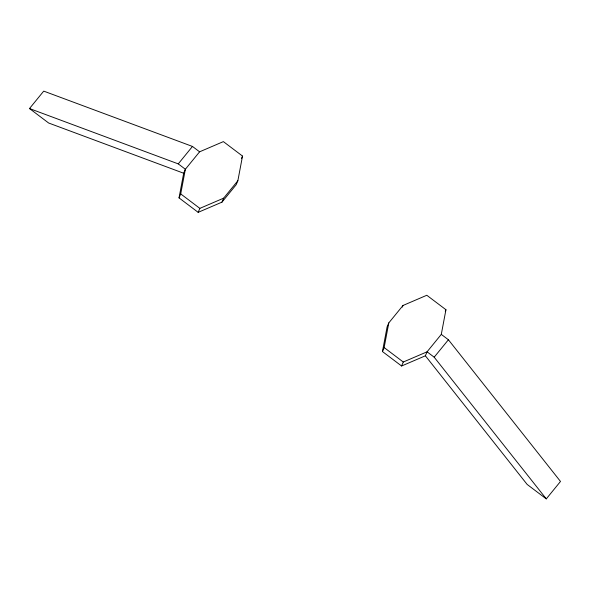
<?xml version="1.0" encoding="UTF-8"?>
<svg xmlns="http://www.w3.org/2000/svg" width="590" height="590" viewBox="0 0 590 590"><rect width="100%" height="100%" fill="white"/><g stroke="black" fill="none" stroke-linecap="round" stroke-linejoin="round"><path stroke-width="0.89" d="M179.028 197.893L183.674 173.231L185.371 169.249L199.59 151.822L223.374 141.615L242.519 156.07L237.866 180.732L236.177 184.714L221.958 202.149L198.166 212.348L179.028 197.893L180.717 193.911L185.371 169.249L178.254 163.88L29.5 108.545L43.719 91.118L192.473 146.445L199.59 151.822M382.453 351.544L387.099 326.882L388.795 322.9L403.014 305.473L426.799 295.266L445.944 309.721L441.291 334.382L427.072 351.817L425.383 355.8L401.591 365.999L382.453 351.544L384.142 347.562L388.795 322.9M198.166 212.348L199.855 208.373L223.647 198.166L237.866 180.732M221.958 202.149L223.647 198.166M241.502 158.459L242.519 156.07M402.336 307.066L403.014 305.473M401.591 365.999L403.28 362.024L427.072 351.817L434.188 357.193L546.281 498.882L560.5 481.455L448.407 339.759L441.291 334.382M445.266 311.314L445.944 309.721M178.254 163.88L192.473 146.445M434.188 357.193L448.407 339.759M183.674 173.231L48.638 123.008L29.5 108.545M180.717 193.911L199.855 208.373M384.142 347.562L403.28 362.024M546.281 498.882L527.143 484.427L425.383 355.8"/></g></svg>
